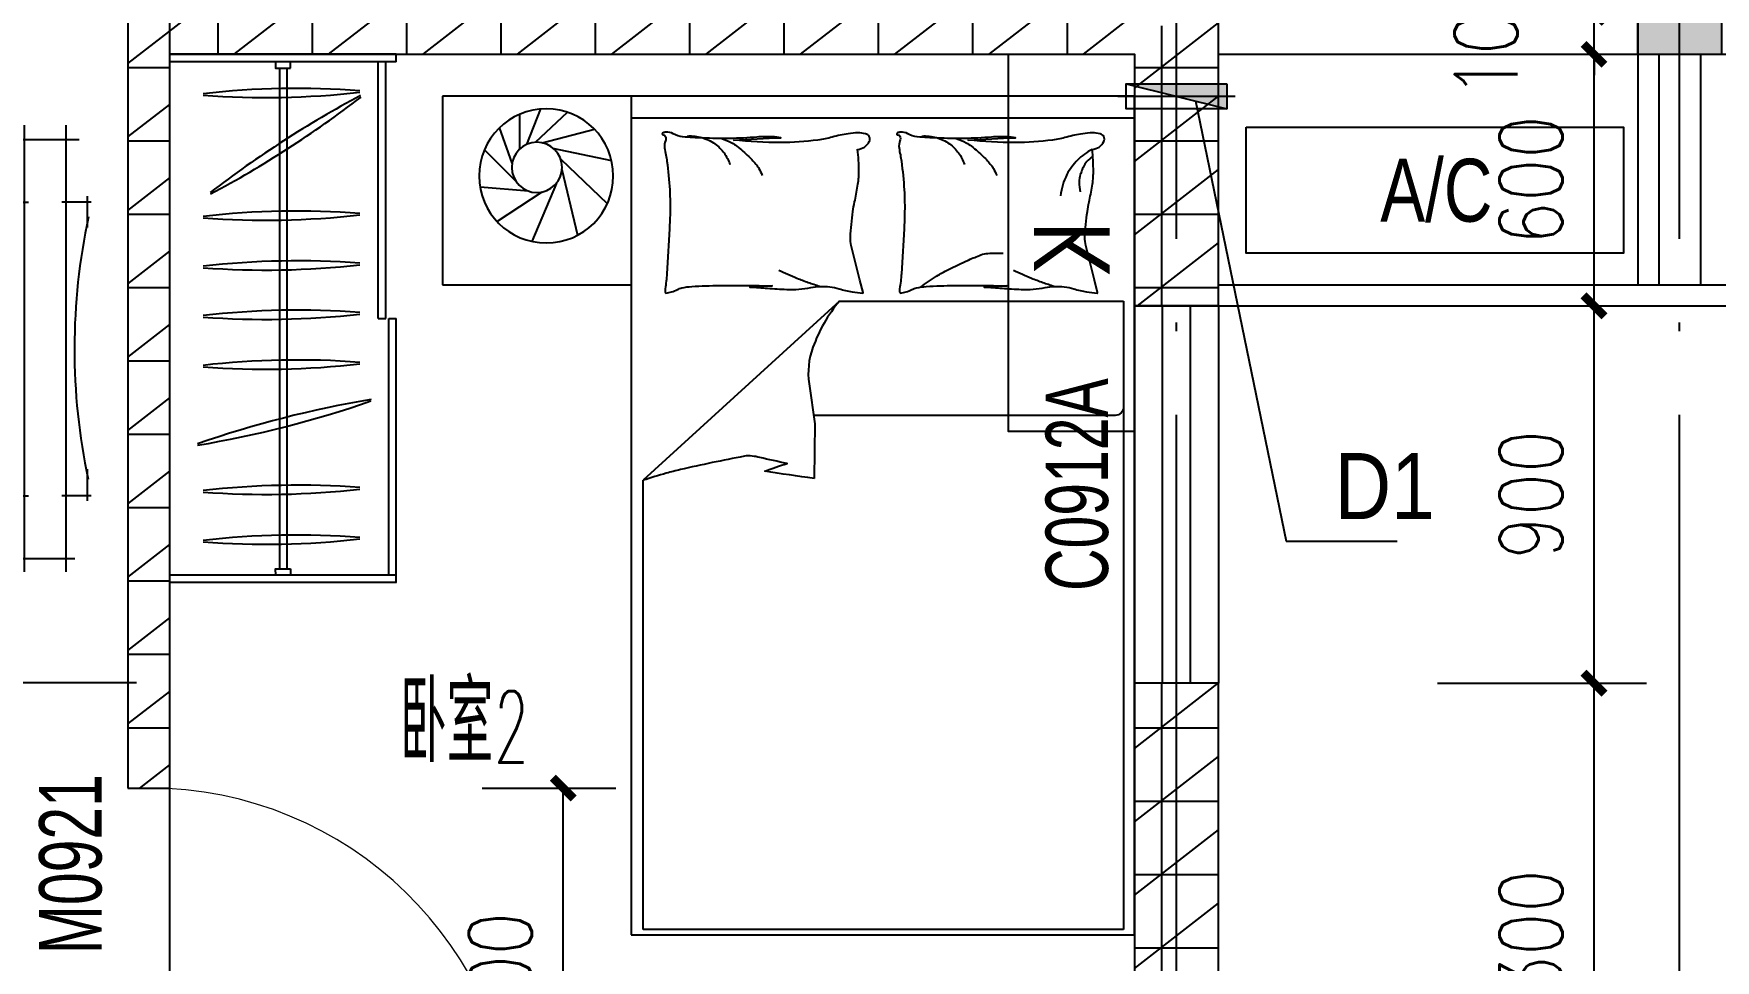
# Model space of a CAD drawing. Extents: x 718358 to 1668613, y -348838 to -159582.
# Drawn here: x 780510 to 784520, y -334455 to -332244 of the extents above; entities that cross this region are included whole.
import ezdxf

# ---------------------------------------------------------------- set-up
doc = ezdxf.new("R2010")
doc.units = 0
doc.header["$LTSCALE"] = 1000
doc.linetypes.add('DOTE', pattern=[2.42, 2, -0.2, 0.02, -0.2])
for name, color, linetype in [('建-墙体', 2, 'Continuous'), ('建-家具', 251, 'Continuous'), ('建-尺寸', 73, 'Continuous'), ('建-影线', 8, 'Continuous'), ('建-房间名', 7, 'Continuous'), ('建-柱子', 6, 'Continuous'), ('建-空调及空调洞', 70, 'Continuous'), ('建-轴网', 14, 'DOTE'), ('建-门窗', 4, 'Continuous'), ('建-门窗-编号', 7, 'Continuous'), ('建-阳台', 5, 'Continuous')]:
    doc.layers.add(name, color=color, linetype=linetype)
doc.styles.add('_TCH_DIM', font='gt单线西文.shx', dxfattribs={"width": 0.8, "bigfont": 'gt单线中文.shx'})
doc.styles.add('_TCH_WINDOW', font='gt单线西文.shx', dxfattribs={"height": 3.5, "bigfont": 'gt单线中文.shx'})
doc.styles.add('DIM_FONT', font='SIMPLEX.shx', dxfattribs={"width": 0.8, "bigfont": 'GBCBIG.shx'})
doc.dimstyles.new('DIMN50', dxfattribs={"dimscale": 0.5, "dimtxt": 300, "dimasz": 100, "dimexe": 250, "dimexo": 300, "dimgap": 150, "dimtad": 1, "dimdec": 0, "dimzin": 0, "dimdsep": 46, "dimtxsty": 'DIM_FONT', "dimblk": 'ARCHTICK', "dimcen": 0.09, "dimdle": 1, "dimclrt": 7, "dimazin": 2, "dimtfac": 1, "dimtdec": 0, "dimtix": 1, "dimtmove": 2, "dimatfit": 3, "dimldrblk": 'ARCHTICK', "dimfxl": 1, "dimtolj": 1, "dimtzin": 0, "dimarcsym": 0})
pattern_1 = [(0, (0, 0), (0, 175), []), (37.875, (200, 0), (-84.807639, 109.038328), []), (90, (200, 0), (-225, 1e-14), [])]

# ---------------------------------------------------------------- blocks, each defined once
blk = doc.blocks.new('A$C006E6C9B')
for p, q in [((600, 1400), (0.3, 1400)), ((600, 1380), (600, 1400)), ((600, 1380), (0, 1380)), ((289.7, 1363.6), (289.7, 1363.6)), ((289.9, 1363.6), (289.9, 1363.6)), ((289.9, 1363.6), (289.9, 1363.6)), ((289.9, 1363.6), (289.9, 1363.6)), ((289.9, 1363.6), (289.9, 1363.6)), ((290.2, 1363.6), (290.2, 1363.6)), ((290.4, 1363.6), (290.4, 1363.6)), ((290.4, 1363.6, 0), (290.4, 36.4, 0)), ((310.4, 1363.6, 0), (310.4, 36.4, 0)), ((310.4, 1363.6), (310.4, 1363.6)), ((552.5, 700), (552.5, 1380)), ((572.5, 700), (572.5, 1380)), ((552.5, 700), (572.5, 700)), ((580, 20), (580, 700)), ((580, 700), (600, 700)), ((600, 0), (600, 700)), ((600.3, 20), (0.3, 20)), ((600.3, 0), (0.3, 0)), ((290, 36.4), (290, 36.4)), ((290.2, 36.4), (290.2, 36.4)), ((290.2, 36.4), (290.2, 36.4)), ((290.2, 36.4), (290.2, 36.4)), ((290.2, 36.4), (290.2, 36.4)), ((290.6, 36.4), (290.6, 36.4)), ((290.7, 36.4), (290.7, 36.4)), ((290.7, 20, 0), (290.7, 20, 0)), ((310.7, 36.4), (310.7, 36.4)), ((310.7, 20, 0), (310.7, 20, 0))]:
    blk.add_line(p, q)
for points in [[(319.9, 1363.6), (319.9, 1380), (280.1, 1380), (280.1, 1363.6)], [(320.2, 36.4), (320.2, 20), (280.5, 20), (280.4, 36.4)]]:
    blk.add_lwpolyline(points, close=True)
for centre, radius, start, end in [((338.3, -890.2), 2200, 85.6943, 96.5271), ((253.5, 3485.4), 2200, 265.6943, 276.5271), ((1854.2, -1238.5), 2866.3, 118.0679, 127.5576), ((-1240.5, 3559.1), 2866.3, 298.0679, 307.5576), ((338.3, -1215.3), 2200, 85.6943, 96.5271), ((253.5, 3160.3), 2200, 265.6943, 276.5271), ((338.3, -1347.4), 2200, 85.6943, 96.5271), ((253.5, 3028.2), 2200, 265.6943, 276.5271), ((338.3, -1478), 2200, 85.6943, 96.5271), ((253.5, 2897.5), 2200, 265.6943, 276.5271), ((338.3, -1610.1), 2200, 85.6943, 96.5271), ((253.5, 2765.5), 2200, 265.6943, 276.5271), ((-405.2, 3189.9), 2866.3, 279.6158, 289.1056), ((1011.9, -2340.6), 2866.3, 99.6158, 109.1056), ((338.3, -1941.9), 2200, 85.6943, 96.5271), ((253.5, 2433.7), 2200, 265.6943, 276.5271), ((338.3, -2074), 2200, 85.6943, 96.5271), ((253.5, 2301.6), 2200, 265.6943, 276.5271)]:
    blk.add_arc(centre, radius, start, end)
blk = doc.blocks.new('c')
for p, q in [((6778, -68184.5), (7978, -68184.5)), ((6778, -70184.5), (6778, -68184.5)), ((7978, -68184.5), (7978, -70184.5)), ((7978, -68184.5), (8428, -68184.5)), ((8428, -68184.5), (8428, -68634.5)), ((6778, -68236.9), (7978, -68236.9)), ((8206.2, -68294.3), (8130.1, -68222.7)), ((8227.3, -68299.4), (8193.2, -68214.7)), ((8243.4, -68309.8), (8244, -68227.5)), ((8190.7, -68295.5), (8065.9, -68263)), ((8262.2, -68344.5), (8291.9, -68259.4)), ((8165.7, -68308.7), (8025, -68337.7)), ((8253.7, -68386.4), (8328.2, -68312.6)), ((8146.2, -68334.8), (8035, -68440.6)), ((8143.2, -68358.9), (8106.1, -68516.2)), ((8156.2, -68391.8), (8214.9, -68530.8)), ((8191.3, -68413.1), (8297.7, -68483.6)), ((8223.1, -68410.8), (8338.4, -68401.3)), ((8428, -68634.5), (7978, -68634.5)), ((6803.8, -68673), (6803.8, -70172.3)), ((7481.5, -68673), (6803.8, -68673)), ((7481.5, -68673), (7949.6, -69100.4)), ((6823.8, -68945.6), (7543.3, -68945.6)), ((7949.6, -70172.3), (7949.6, -69100.4)), ((6803.8, -70172.3), (7949.6, -70172.3)), ((7978, -70184.5), (6778, -70184.5))]:
    blk.add_line(p, q)
for points in [[(6879, -68311.3, -0.263368), (6851.1, -68292.5, -0.494818), (6860.2, -68273.8, -0.049225), (6877.9, -68272, -0.036831), (6901.5, -68273.8, -0.031893), (6939.5, -68281.9, 0.035782), (6973.4, -68288.9, 0.032941), (7063.1, -68294.8, 0.026564), (7174.3, -68288.9, 0.006025), (7061.8, -68283.5, -0.033397), (7082, -68281.3, -0.03204), (7119.1, -68282, 0.018442), (7183.4, -68285, 0.010837), (7248.2, -68284.3, 0.014624), (7296.1, -68281.3, 0.111249), (7318.7, -68274, -0.153708), (7335.6, -68270, -0.076444), (7343, -68271.7, -0.215512), (7344.9, -68273.8, -0.585858), (7342.3, -68276.8, 0.363489), (7337.4, -68279.4, 0.191716), (7337.4, -68290.9, -0.129675), (7339.3, -68307.6, -0.01735), (7336.3, -68324.4, 0.019326), (7333.7, -68339.5, 0.018818), (7327.1, -68407.8, 0.021828), (7326.2, -68467.1, 0.006204), (7327.5, -68500.9, 0.001963), (7333.7, -68607.8, 0.028341), (7338, -68643.9, -0.117014), (7337.4, -68652.8, -0.36606), (7336, -68653.8, -0.03973), (7322.4, -68651, -0.048309), (7308.7, -68645.5, 0.062981), (7298, -68641.6, 0.04058), (7274.6, -68638.2, 0.014345), (7207.9, -68636, 0.005484), (7082.4, -68636.7, 0.012755), (7136.3, -68639.7, 0.008762), (7093.7, -68642.4, -0.008153), (7048, -68645.3, -0.06251), (6990.9, -68640.9, 0.078669), (6945.3, -68638.9, 0.047825), (6922.9, -68643.6, -0.034494), (6892.1, -68651, -0.023571), (6866.8, -68654, -0.510228), (6865.9, -68652.8), (6873.4, -68622.8), (6894, -68540.3, 0.073041), (6896, -68520.7, 0.023305), (6890.3, -68459.6, 0.018299), (6886.2, -68436.7, -0.01097), (6878.9, -68398.7, -0.042281), (6875.9, -68364.4, -0.027201), (6878.9, -68311)], [(7202.9, -68285.1, 0.027842), (7179.1, -68295.7, 0.048685), (7166.5, -68303.8, 0.023666), (7138.6, -68328.2, 0.031223), (7119.6, -68348.8, 0.046801), (7114.5, -68356.5, 0.023191), (7106.5, -68373.2)], [(7284.9, -68279.4, 0.088153), (7250.3, -68283, 0.088153), (7219.1, -68298.2, 0.077547), (7197.5, -68319.8, 0.077547), (7183.4, -68347)], [(7438.2, -68311.3, -0.263368), (7410.3, -68292.5, -0.494818), (7419.5, -68273.8, -0.049225), (7437.1, -68272, -0.036831), (7460.8, -68273.8, -0.031893), (7498.8, -68281.9, 0.035782), (7532.7, -68288.9, 0.032941), (7622.3, -68294.8, 0.026564), (7733.6, -68288.9, 0.006025), (7621.1, -68283.5, -0.033397), (7641.3, -68281.3, -0.03204), (7678.4, -68282, 0.018442), (7742.7, -68285, 0.010837), (7807.4, -68284.3, 0.014624), (7855.4, -68281.3, 0.111249), (7877.9, -68274, -0.153708), (7894.8, -68270, -0.076444), (7902.2, -68271.7, -0.215512), (7904.2, -68273.8, -0.585858), (7901.5, -68276.8, 0.363489), (7896.7, -68279.4, 0.191716), (7896.6, -68290.9, -0.129675), (7898.5, -68307.6, -0.01735), (7895.5, -68324.4, 0.019326), (7892.9, -68339.5, 0.018818), (7886.3, -68407.8, 0.021828), (7885.4, -68467.1, 0.006204), (7886.8, -68500.9, 0.001963), (7892.9, -68607.8, 0.028341), (7897.2, -68643.9, -0.117014), (7896.7, -68652.8, -0.36606), (7895.2, -68653.8, -0.03973), (7881.6, -68651, -0.048309), (7867.9, -68645.5, 0.062981), (7857.2, -68641.6, 0.04058), (7833.8, -68638.2, 0.014345), (7767.1, -68636, 0.005484), (7641.7, -68636.7, 0.012755), (7695.5, -68639.7, 0.008762), (7653, -68642.4, -0.008153), (7607.2, -68645.3, -0.06251), (7550.1, -68640.9, 0.078669), (7504.5, -68638.9, 0.047825), (7482.2, -68643.6, -0.034494), (7451.4, -68651, -0.023571), (7426.1, -68654, -0.510228), (7425.1, -68652.8), (7432.6, -68622.8), (7453.3, -68540.3, 0.073041), (7455.2, -68520.7, 0.023305), (7449.5, -68459.6, 0.018299), (7445.4, -68436.7, -0.01097), (7438.1, -68398.7, -0.042281), (7435.2, -68364.4, -0.027201), (7438.1, -68311)], [(7762.1, -68285.1, 0.027842), (7738.3, -68295.7, 0.048685), (7725.8, -68303.8, 0.023666), (7697.9, -68328.2, 0.031223), (7678.8, -68348.8, 0.046801), (7673.7, -68356.5, 0.023191), (7665.7, -68373.2)], [(7844.1, -68279.4, 0.088153), (7809.6, -68283, 0.088153), (7778.4, -68298.2, 0.077547), (7756.7, -68319.8, 0.077547), (7742.7, -68347)], [(6877.3, -68327.3, -0.05369), (6891.6, -68340.3, -0.070312), (6899.7, -68352.6, -0.015448), (6903.4, -68361.1, -0.013244), (6907.2, -68371.4, -0.082127), (6910.2, -68389.4, -0.064164), (6907.2, -68412.6)], [(6878.8, -68311.3, -0.077379), (6913.6, -68336.6, -0.077379), (6939.1, -68371.4, -0.047525), (6949, -68396, -0.047525), (6954.1, -68422)], [(7288.6, -68639.7, 0.016108), (7249.7, -68613.5, 0.024599), (7222.9, -68598.4, 0.009477), (7173.8, -68575.1, 0.015937), (7144, -68562.8, 0.072521), (7127.7, -68559.2, 0.033339), (7091.4, -68559)], [(6969.4, -68638.2, 0.009729), (6996.7, -68629.2, 0.009729), (7023.6, -68619.1, 0.007971), (7045.3, -68610, 0.007971), (7066.8, -68600.3)], [(7528.6, -68638.2, 0.009729), (7555.9, -68629.2, 0.009729), (7582.8, -68619.1, 0.007971), (7604.6, -68610, 0.007971), (7626, -68600.3)], [(7481.5, -68673, -0.085272), (7544.8, -68783.2, -0.124044), (7554, -68870.7), (7540.4, -68966.1), (7542.1, -69096.2)], [(7542.1, -69096.2, 0.007867), (7659.7, -69078.5, 0.016641), (7606.5, -69060.4, 0.006616), (7671.5, -69046, -0.023828), (7689.7, -69042.7, -0.080713), (7708.3, -69043.2, -0.009591), (7860.9, -69075.1, -0.013133), (7894.4, -69083.7, -0.007859), (7949.6, -69100.4)]]:
    blk.add_lwpolyline(points, format="xyb")
for centre, radius in [((8180.7, -68374.5), 160), ((8203, -68354.2), 60)]:
    blk.add_circle(centre, radius)
blk.add_arc((6823.8, -68925.6), 20, 179.9999, 269.9999)
blk = doc.blocks.new('454545646857')
at = {"layer": '建-家具'}
for p, q in [((6042.6, -65842.8), (6042.6, -65422.8)), ((7706.5, -65422.8), (6042.6, -65422.8)), ((7706.5, -65842.8), (7706.5, -65422.8)), ((6552.1, -65525.3), (6477, -65525.3)), ((6488.8, -65515.3), (6488.8, -65585.3)), ((7203.5, -65525.3), (7128.3, -65525.3)), ((7188.8, -65515.3), (7188.8, -65585.3)), ((6338.8, -65546.9), (6338.8, -65696.1)), ((7338.8, -65558.4), (7338.8, -65706.6)), ((7373, -65575.3), (6307.5, -65575.3)), ((6307.5, -65675.3), (7373, -65675.3)), ((6488.8, -65735.3), (6488.8, -65665.3)), ((7188.8, -65735.3), (7188.8, -65665.3)), ((6552.1, -65725.3), (6477, -65725.3)), ((7203.5, -65725.3), (7128.3, -65725.3)), ((7726.5, -65822.8), (6022.6, -65822.8))]:
    blk.add_line(p, q, dxfattribs=at)
for centre, start, end in [((6838.8, -64054.8), 258.0596, 282.1127), ((6838.8, -67195.9), 77.8873, 101.9404)]:
    blk.add_arc(centre, 1500.8, start, end, dxfattribs=at)
blk = doc.blocks.new('空调室外机')
at = {"layer": '建-空调及空调洞'}
blk.add_lwpolyline([(-150, 300), (750, 300), (750, 0), (-150, 0)], close=True, dxfattribs=at)
at = {"layer": '建-空调及空调洞', "style": '_TCH_DIM', "width": 0.8}
blk.add_text('A/C', height=150, dxfattribs=at).set_placement((169.7, 74.8))
blk = doc.blocks.new('空调壁挂机')
at = {"layer": '建-空调及空调洞'}
blk.add_lwpolyline([(900, 300), (900, 0), (0, 0), (0, 300)], close=True, dxfattribs=at)
at = {"layer": '建-空调及空调洞', "style": '_TCH_DIM', "text_generation_flag": 4, "width": 0.8}
blk.add_text('K', height=180, dxfattribs=at).set_placement((398.6, 240.5))
blk = doc.blocks.new('空调穿墙管')
at = {"layer": '建-空调及空调洞'}
h = blk.add_hatch(color=256, dxfattribs=at)
h.paths.add_polyline_path([(30, 120), (0, 120), (0, 0), (60, 0)])
h.paths.add_polyline_path([(0, 240), (0, 120), (30, 120)])
for p, q in [((30, 260), (30, -20)), ((0, 240), (60, 0))]:
    blk.add_line(p, q, dxfattribs=at)
blk.add_lwpolyline([(0, 0), (60, 0), (60, 240), (0, 240)], close=True, dxfattribs=at)
blk = doc.blocks.new('$TCHSYS$DOOR2D')
for p, q in [((0.45, 0.975), (0.5, 0.975)), ((0.45, 0), (0.45, 0.975)), ((0.5, 0), (0.5, 0.975)), ((0.5, 0), (0.45, 0))]:
    blk.add_line(p, q)
at = {"lineweight": 13}
blk.add_arc((0.475, 0), 0.975, 91.4693, 180, dxfattribs=at)
blk = doc.blocks.new('$TCHSYS$WIN2D')
for p, q in [((-0.5, 0.5), (0.5, 0.5)), ((-0.5, 0.5), (-0.5, -0.5)), ((0.5, 0.5), (0.5, -0.5)), ((0.5, 0.1667), (-0.5, 0.1667)), ((0.5, -0.1667), (-0.5, -0.1667)), ((-0.5, -0.5), (0.5, -0.5))]:
    blk.add_line(p, q)
blk = doc.blocks.new('_ArchTick')
at = {"color": 0, "linetype": 'ByBlock', "const_width": 0.4}
blk.add_lwpolyline([(-0.5, -0.5), (0.5, 0.5)], dxfattribs=at)
blk = doc.blocks.new('*D377')
at = {"layer": 'Defpoints', "color": 0, "transparency": 16777216}
for p in [(783708, -333793.8), (784231, -333793.8), (783708, -335093.8)]:
    blk.add_point(p, dxfattribs=at)
at = {"layer": '建-尺寸', "color": 0, "lineweight": -2, "transparency": 16777216}
for p, q in [((783858, -333793.8), (784356, -333793.8)), ((784231, -335094.3), (784231, -333793.3)), ((783858, -335093.8), (784356, -335093.8))]:
    blk.add_line(p, q, dxfattribs=at)
at = {"layer": '建-尺寸', "color": 0, "lineweight": -2, "transparency": 16777216, "xscale": 50, "yscale": 50, "zscale": 50}
for p, rotation in [((784231, -333793.8), 90), ((784231, -335093.8), 270)]:
    blk.add_blockref('_ArchTick', p, dxfattribs=dict(at, rotation=rotation))
at = {"layer": '建-尺寸', "color": 7, "transparency": 16777216, "insert": (784081, -334443.8), "char_height": 150, "attachment_point": 5, "rotation": 90, "style": 'DIM_FONT'}
blk.add_mtext('\\A1;1300', dxfattribs=at)
blk = doc.blocks.new('*D378')
at = {"layer": 'Defpoints', "color": 0, "transparency": 16777216}
for p in [(783708, -332893.8), (784231, -332893.8), (783708, -333793.8)]:
    blk.add_point(p, dxfattribs=at)
at = {"layer": '建-尺寸', "color": 0, "lineweight": -2, "transparency": 16777216}
for p, q in [((783858, -332893.8), (784356, -332893.8)), ((784231, -333794.3), (784231, -332893.3)), ((783858, -333793.8), (784356, -333793.8))]:
    blk.add_line(p, q, dxfattribs=at)
at = {"layer": '建-尺寸', "color": 0, "lineweight": -2, "transparency": 16777216, "xscale": 50, "yscale": 50, "zscale": 50}
for p, rotation in [((784231, -332893.8), 90), ((784231, -333793.8), 270)]:
    blk.add_blockref('_ArchTick', p, dxfattribs=dict(at, rotation=rotation))
at = {"layer": '建-尺寸', "color": 7, "transparency": 16777216, "insert": (784081, -333343.8), "char_height": 150, "attachment_point": 5, "rotation": 90, "style": 'DIM_FONT'}
blk.add_mtext('\\A1;900', dxfattribs=at)
blk = doc.blocks.new('*D379')
at = {"layer": 'Defpoints', "color": 0, "transparency": 16777216}
for p in [(783708, -332293.8), (784231, -332293.8), (783708, -332893.8)]:
    blk.add_point(p, dxfattribs=at)
at = {"layer": '建-尺寸', "color": 0, "lineweight": -2, "transparency": 16777216}
for p, q in [((783858, -332293.8), (784356, -332293.8)), ((784231, -332894.3), (784231, -332293.3)), ((783858, -332893.8), (784356, -332893.8))]:
    blk.add_line(p, q, dxfattribs=at)
at = {"layer": '建-尺寸', "color": 0, "lineweight": -2, "transparency": 16777216, "xscale": 50, "yscale": 50, "zscale": 50}
for p, rotation in [((784231, -332293.8), 90), ((784231, -332893.8), 270)]:
    blk.add_blockref('_ArchTick', p, dxfattribs=dict(at, rotation=rotation))
at = {"layer": '建-尺寸', "color": 7, "transparency": 16777216, "insert": (784081, -332593.8), "char_height": 150, "attachment_point": 5, "rotation": 90, "style": 'DIM_FONT'}
blk.add_mtext('\\A1;600', dxfattribs=at)
blk = doc.blocks.new('*D380')
at = {"layer": 'Defpoints', "color": 0, "transparency": 16777216}
for p in [(783708, -332193.8), (784231, -332193.8), (783708, -332293.8)]:
    blk.add_point(p, dxfattribs=at)
at = {"layer": '建-尺寸', "color": 0, "lineweight": -2, "transparency": 16777216}
for p, q in [((784231, -332193.8), (784231, -332143.8)), ((783858, -332193.8), (784356, -332193.8)), ((784231, -332293.8), (784231, -332193.8)), ((783858, -332293.8), (784356, -332293.8)), ((784231, -332293.8), (784231, -332343.8))]:
    blk.add_line(p, q, dxfattribs=at)
at = {"layer": '建-尺寸', "color": 0, "lineweight": -2, "transparency": 16777216, "xscale": 50, "yscale": 50, "zscale": 50}
for p, rotation in [((784231, -332193.8), 270), ((784231, -332293.8), 90)]:
    blk.add_blockref('_ArchTick', p, dxfattribs=dict(at, rotation=rotation))
at = {"layer": '建-尺寸', "color": 7, "transparency": 16777216, "insert": (783973.5, -332243.8), "char_height": 150, "attachment_point": 5, "rotation": 90, "style": 'DIM_FONT'}
blk.add_mtext('\\A1;100', dxfattribs=at)
blk = doc.blocks.new('*D559')
at = {"layer": 'Defpoints', "color": 0, "transparency": 16777216}
for p in [(781429.7, -334043.8), (781773.2, -334043.8), (781429.7, -334943.8)]:
    blk.add_point(p, dxfattribs=at)
at = {"layer": '建-尺寸', "color": 0, "lineweight": -2, "transparency": 16777216}
for p, q in [((781579.7, -334043.8), (781898.2, -334043.8)), ((781773.2, -334944.3), (781773.2, -334043.3)), ((781579.7, -334943.8), (781898.2, -334943.8))]:
    blk.add_line(p, q, dxfattribs=at)
at = {"layer": '建-尺寸', "color": 0, "lineweight": -2, "transparency": 16777216, "xscale": 50, "yscale": 50, "zscale": 50}
for p, rotation in [((781773.2, -334043.8), 90), ((781773.2, -334943.8), 270)]:
    blk.add_blockref('_ArchTick', p, dxfattribs=dict(at, rotation=rotation))
at = {"layer": '建-尺寸', "color": 7, "transparency": 16777216, "insert": (781623.2, -334493.8), "char_height": 150, "attachment_point": 5, "rotation": 90, "style": 'DIM_FONT'}
blk.add_mtext('\\A1;900', dxfattribs=at)

msp = doc.modelspace()

# ---------------------------------------------------------------- hatches: boundary and pattern name
at = {"layer": '建-影线'}
h = msp.add_hatch(dxfattribs=at)
h.set_pattern_fill('钢筋混凝土', color=256, scale=20, style=0)
h.set_pattern_definition([(45, (0, 0), (-35.355339, 35.355339), []), (50, (0, 0), (143.452037, -12.550427), [15, -165]), (355, (0, 0), (-27.750267, 150.438427), [12, -132]), (100.4514, (11.95, -1.05), (115.701876, 137.887908), [12.748038, -140.228422]), (46.1842, (0, 40), (213.44821, -33.103803), [22.5, -247.5]), (96.6356, (17.79, 37.24), (186.93254, 194.823574), [19.12206, -210.3426]), (351.1842, (0, 40), (186.93239, 194.82372), [18, -198]), (21, (20, 30), (119.38141, -80.523778), [15, -165]), (326, (20, 30), (48.663066, 145.03001), [12, -132]), (71.4514, (29.95, 23.29), (168.044526, 64.5061), [12.748038, -140.228422]), (37.5, (0, 0), (2.431971, 66.5787708), [0, -130.4, 0, -134, 0, -132.5]), (7.5, (0, 0), (52.6139075, 78.8823424), [0, -76.4, 0, -127.4, 0, -50.5]), (327.5, (-44.6, 0), (106.7644872, -4.5109743), [0, -50, 0, -156, 0, -207]), (317.5, (-64.6, 0), (116.637234, 20.020996), [0, -65, 0, -103.6, 0, -147])])
h.paths.add_polyline_path([(784535.2, -328793.8), (784885.2, -328793.8), (784885.2, -328593.8), (783235.2, -328593.8), (783235.2, -328793.8), (784335.2, -328793.8), (784335.2, -332293.8), (784535.2, -332293.8)])
h = msp.add_hatch(dxfattribs=at)
h.set_pattern_fill('空心砖', color=256, scale=50, style=0)
h.set_pattern_definition(pattern_1)
h.paths.add_polyline_path([(780735.2, -332193.8), (780735.2, -334043.8), (780835.2, -334043.8), (780835.2, -332293.8), (780801.9, -332227.1)])
h = msp.add_hatch(dxfattribs=at)
h.set_pattern_fill('空心砖', color=256, scale=50, style=0)
h.set_pattern_definition(pattern_1)
h.paths.add_polyline_path([(780801.9, -332227.1), (780835.2, -332293.8), (783135.2, -332293.8), (783201.9, -332227.1), (783135.2, -332193.8), (780835.2, -332193.8)])
h = msp.add_hatch(dxfattribs=at)
h.set_pattern_fill('空心砖', color=256, scale=50, style=0)
h.set_pattern_definition(pattern_1)
h.paths.add_polyline_path([(783135.2, -332293.8), (783135.2, -332893.8), (783335.2, -332893.8), (783335.2, -332193.8), (783201.9, -332227.1)])
h = msp.add_hatch(dxfattribs=at)
h.set_pattern_fill('空心砖', color=256, scale=50, style=0)
h.set_pattern_definition(pattern_1)
h.paths.add_polyline_path([(783335.2, -335093.8), (783335.2, -333793.8), (783135.2, -333793.8), (783135.2, -335093.8)])

# ---------------------------------------------------------------- linework, layer by layer
at = {"layer": '建-墙体'}
for p, q in [((780735.2, -332193.8), (780735.2, -334043.8)), ((783335.2, -332893.8), (783335.2, -332193.8)), ((780835.2, -332293.8), (783135.2, -332293.8)), ((780835.2, -334043.8), (780835.2, -332293.8)), ((783135.2, -332293.8), (783135.2, -332893.8)), ((783135.2, -332893.8), (783335.2, -332893.8)), ((783335.2, -333793.8), (783135.2, -333793.8)), ((783135.2, -333793.8), (783135.2, -335093.8)), ((783335.2, -335093.8), (783335.2, -333793.8)), ((780735.2, -334043.8), (780835.2, -334043.8))]:
    msp.add_line(p, q, dxfattribs=at)
at = {"layer": '建-柱子'}
for p, q in [((784335.2, -328793.8), (784335.2, -332293.8)), ((784335.2, -332293.8), (784535.2, -332293.8))]:
    msp.add_line(p, q, dxfattribs=at)
msp.add_lwpolyline([(784335.2, -332293.8), (784335.2, -328793.8), (783235.2, -328793.8), (783235.2, -328593.8), (784885.2, -328593.8), (784885.2, -328793.8), (784535.2, -328793.8), (784535.2, -332293.8)], dxfattribs=at)
at = {"layer": '建-空调及空调洞'}
for p, q in [((783280.5, -332405.1), (783497.3, -333454.8)), ((783497.3, -333454.8), (783761.3, -333454.8))]:
    msp.add_line(p, q, dxfattribs=at)
at = {"layer": '建-轴网'}
for p, q in [((784435.2, -339993.8), (784435.2, -319893.8)), ((780835.2, -335564), (780835.2, -328262.8)), ((783235.2, -339993.8), (783235.2, -330493.8))]:
    msp.add_line(p, q, dxfattribs=at)
at = {"layer": '建-阳台'}
for p, q in [((783335.2, -332293.8), (785535.2, -332293.8)), ((784335.2, -332293.8), (784335.2, -332843.8)), ((784385.2, -332293.8), (784385.2, -332843.8)), ((784485.2, -332293.8), (784485.2, -332843.8)), ((783335.2, -332843.8), (785535.2, -332843.8)), ((783335.2, -332893.8), (785535.2, -332893.8))]:
    msp.add_line(p, q, dxfattribs=at)

# ---------------------------------------------------------------- block references
at = {"layer": '建-家具', "rotation": 89.99999943971105}
msp.add_blockref('454545646857', (714912.4, -339835.4), dxfattribs=at)
at = {"layer": '建-家具', "xscale": 0.8999999994415528, "yscale": 0.8999999994415528, "zscale": 0.8999999994415528, "rotation": 5.026295896242978e-05}
msp.add_blockref('A$C006E6C9B', (780834.9, -333553.8), dxfattribs=at)
at = {"layer": '建-家具', "extrusion": (0, 0, -1), "zscale": -1, "rotation": 359.9999999599794}
msp.add_blockref('c', (-789913.2, -264209.3), dxfattribs=at)
at = {"layer": '建-空调及空调洞', "rotation": 270}
msp.add_blockref('空调壁挂机', (782835.2, -332293.8), dxfattribs=at)
at = {"layer": '建-空调及空调洞', "xscale": -1, "rotation": 90}
msp.add_blockref('空调穿墙管', (783355.2, -332363.8), dxfattribs=at)
at = {"layer": '建-空调及空调洞'}
msp.add_blockref('空调室外机', (783551.6, -332767.7), dxfattribs=at)
at = {"layer": '建-门窗'}
ref = msp.add_blockref('$TCHSYS$WIN2D', (783235.2, -333343.8), dxfattribs=dict(at, xscale=-900, yscale=-200, zscale=-900, rotation=90))
ref.add_attrib('A', 'C0912A', (783072.1, -333573.8), dxfattribs={"layer": '建-门窗-编号', "height": 148.75, "rotation": 90, "style": '_TCH_WINDOW', "width": 0.705882})
ref = msp.add_blockref('$TCHSYS$DOOR2D', (780785.2, -334493.8), dxfattribs=dict(at, xscale=900, yscale=900, zscale=900, rotation=270))
ref.add_attrib('A', 'M0921', (780672.1, -334440), dxfattribs={"layer": '建-门窗-编号', "height": 148.75, "rotation": 90, "style": '_TCH_WINDOW', "width": 0.705882})

# ---------------------------------------------------------------- texts
at = {"layer": '建-房间名', "style": 'DIM_FONT'}
for s, height, width, p in [('卧室', 192.91, 0.8, (781383.8, -333982.9)), ('2', 170, 0.564706, (781608.5, -333982.9))]:
    msp.add_text(s, height=height, dxfattribs=dict(at, width=width)).set_placement(p)
at = {"layer": '建-空调及空调洞', "style": '_TCH_DIM', "width": 0.888889}
msp.add_text('D1', height=157.5, dxfattribs=at).set_placement((783612, -333402.3))

# ---------------------------------------------------------------- dimensions: what is measured, and where the dimension line sits
at = {"layer": '建-尺寸'}
dim = msp.add_linear_dim(base=(784231, -332193.8), p1=(783708, -332293.8), p2=(783708, -332193.8), angle=90, dimstyle='DIMN50', dxfattribs=at)
dim.commit()
dim.dimension.update_dxf_attribs({"geometry": '*D380', "text_midpoint": (783973.5, -332243.8), "dimtype": 161})
for p1, p2, distance, picture, middle in [((783708, -332893.8), (783708, -332293.8), -523, '*D379', (784081, -332593.8)), ((783708, -333793.8), (783708, -332893.8), -523, '*D378', (784081, -333343.8)), ((783708, -335093.8), (783708, -333793.8), -523, '*D377', (784081, -334443.8)), ((781429.7, -334943.8), (781429.7, -334043.8), -343.6, '*D559', (781623.2, -334493.8))]:
    dim = msp.add_aligned_dim(p1=p1, p2=p2, distance=distance, dimstyle='DIMN50', dxfattribs=at)
    dim.commit()
    dim.dimension.update_dxf_attribs({"geometry": picture, "text_midpoint": middle})

doc.saveas('drawing.dxf')
